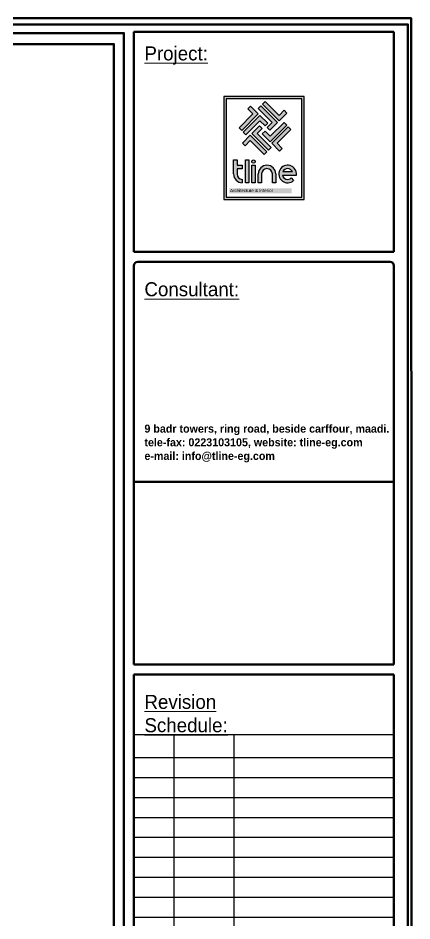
# Model space of a CAD drawing. Header units: metres. Extents: x -22 to 97, y 34 to 77.
# Drawn here: x 22.33 to 34.28, y 49.61 to 77 of the extents above; entities that cross this region are included whole.
import ezdxf

# ---------------------------------------------------------------- set-up
doc = ezdxf.new("R2010")
doc.units = ezdxf.units.M
for name, color, linetype, lineweight in [('G-ANNO-TEXT', 231, 'Continuous', 9), ('G-ANNO-TTLB-MEDM', 33, 'Continuous', 70), ('G-ANNO-TTLB-THIN', 151, 'Continuous', 30), ('G-IMPT', 8, 'Continuous', 25)]:
    doc.layers.add(name, color=color, linetype=linetype, lineweight=lineweight)
doc.styles.add('Agency FB', font='AGENCYR.TTF', dxfattribs={"height": 7})
doc.styles.add('Arial', font='arial.ttf', dxfattribs={"height": 0.15})
doc.styles.add('Bahnschrift SemiBold', font='', dxfattribs={"height": 4})
doc.styles.get('Bahnschrift SemiBold').set_extended_font_data('Bahnschrift SemiBold')

# ---------------------------------------------------------------- blocks, each defined once
blk = doc.blocks.new('Tline Logo_dwg_tline logo-11668-')
at = {"layer": 'G-IMPT'}
h = blk.add_hatch(color=256, dxfattribs=at)
h.paths.add_polyline_path([(66189.76018321028, 15158.90350081616), (66189.76018321028, 15160.57220362012), (66210.73978642243, 15160.57220362012), (66210.73978642243, 15158.90350081616)], flags=0)
h.paths.add_polyline_path([(66214.15425478488, 15157.53487744817), (66214.15425478488, 15190.58218927613), (66188.75425478489, 15190.58218927613), (66188.75425478489, 15157.53487744817)], flags=0)
h.paths.add_polyline_path([(66214.91625478488, 15191.34418927612), (66214.91625478488, 15156.77287744817), (66187.99225478488, 15156.77287744817), (66187.99225478488, 15191.34418927612)], flags=0)
edge = h.paths.add_edge_path(flags=0)
edge.add_line((66194.15657587453, 15168.24177439379), (66194.15657587453, 15167.09877439379))
edge.add_line((66194.15657587453, 15167.09877439379), (66192.37857587454, 15167.09877439379))
edge.add_line((66192.37857587454, 15167.09877439379), (66192.37857587454, 15165.33616561472))
edge.add_arc((66194.18033087313, 15165.33616561472), 1.801754998590893, 179.9999999999422, 269.2445695456905)
edge.add_line((66194.15657587453, 15163.53456722024), (66194.15657587453, 15162.3915064321))
edge.add_arc((66194.18033087312, 15165.33616561471), 2.944754998576345, 179.9999999999119, 269.5377965485483, ccw=False)
edge.add_line((66191.23557587454, 15165.33616561472), (66191.23557587454, 15170.07574782448))
edge.add_line((66191.23557587454, 15170.07574782448), (66192.37857587454, 15170.07574782448))
edge.add_line((66192.37857587454, 15170.07574782448), (66192.37857587454, 15168.24177439379))
edge.add_line((66192.37857587454, 15168.24177439379), (66194.15657587453, 15168.24177439379))
h.paths.add_polyline_path([(66196.31412315751, 15170.07574782448), (66196.31412315751, 15162.32874782448), (66195.17112315752, 15162.32874782448), (66195.17112315752, 15170.07574782448)], flags=0)
edge = h.paths.add_edge_path(flags=0)
edge.add_arc((66197.90017044051, 15169.50363649315), 0.5721113313342486, 359.9999999997264, 540.0000000000911)
edge.add_arc((66197.90017044051, 15169.50363649315), 0.5721113313338719, 180, 360)
h.paths.add_polyline_path([(66198.47167044051, 15168.27818469775), (66198.47167044051, 15162.32874782448), (66197.32867044052, 15162.32874782448), (66197.32867044052, 15168.27818469775)], flags=0)
edge = h.paths.add_edge_path(flags=0)
edge.add_arc((66202.4309727221, 15165.33616561472), 2.944754998577642, -3.5413449950283393e-11, 180.0000000001065, ccw=False)
edge.add_line((66205.37572772068, 15165.33616561472), (66205.37572772068, 15162.32874782448))
edge.add_line((66205.37572772068, 15162.32874782448), (66204.23272772068, 15162.32874782448))
edge.add_line((66204.23272772068, 15162.32874782448), (66204.2327277207, 15165.33616561472))
edge.add_arc((66202.4309727221, 15165.33616561472), 1.801754998596152, 0, 180)
edge.add_line((66200.6292177235, 15165.33616561472), (66200.6292177235, 15162.32874782448))
edge.add_line((66200.6292177235, 15162.32874782448), (66199.48621772349, 15162.32874782448))
edge.add_line((66199.48621772349, 15162.32874782448), (66199.4862177235, 15165.33616561472))
edge = h.paths.add_edge_path(flags=0)
edge.add_arc((66209.34937500367, 15165.33616561472), 1.801754998586511, 25.97282308902625, 154.0271769111764)
edge.add_line((66207.72959387935, 15166.12523480324), (66210.96915612798, 15166.12523480324))
edge = h.paths.add_edge_path(flags=0)
edge.add_arc((66209.34937500367, 15165.33616561474), 2.944754998602437, -6.903082022148283, 313.3250939977805, ccw=False)
edge.add_line((66212.2727831145, 15164.98223480324), (66207.58272448485, 15164.98223480324))
edge.add_arc((66209.34937500367, 15165.33616561472), 1.801754998591455, 191.3286640123192, 313.3250939980714)
edge.add_line((66210.58562583057, 15164.02543872939), (66211.369880458, 15163.1939378699))
h.paths.add_polyline_path([(66205.80596819289, 15175.63664141487), (66207.51221685589, 15173.93039275187), (66206.61419124377, 15173.03236713976), (66204.00991696866, 15175.63664141487), (66209.57767576372, 15181.20440020994), (66210.47570137584, 15180.30637459783)], flags=0)
h.paths.add_polyline_path([(66196.8257120718, 15178.33071825119), (66202.39347086687, 15172.76295945613), (66201.49544525477, 15171.86493384402), (66196.8257120718, 15176.53466702698), (66195.1194634088, 15174.82841836398), (66194.2214377967, 15175.72644397608)], flags=0)
h.paths.add_polyline_path([(66199.16057866329, 15178.86953361846), (66203.83031184624, 15174.1998004355), (66202.93228623414, 15173.30177482339), (66197.36452743907, 15178.86953361846), (66199.96880171419, 15181.47380789357), (66200.86682732629, 15180.57578228146)], flags=0)
h.paths.add_polyline_path([(66201.76485293839, 15179.67775666935), (66203.47110160139, 15177.97150800635), (66208.14083478435, 15182.6412411893), (66209.03886039645, 15181.7432155772), (66203.47110160139, 15176.17545678214), (66200.86682732629, 15178.77973105725)], flags=0)
h.paths.add_polyline_path([(66196.91551463302, 15188.11919742316), (66199.51978890813, 15185.51492314805), (66193.95203011307, 15179.94716435299), (66193.05400450095, 15180.84518996509), (66197.72373768392, 15185.51492314805), (66196.0174890209, 15187.22117181105)], flags=0)
h.paths.add_polyline_path([(66200.0586042754, 15184.97610778078), (66202.6628785505, 15182.37183350567), (66201.76485293839, 15181.47380789357), (66200.0586042754, 15183.18005655657), (66195.38887109244, 15178.51032337362), (66194.49084548032, 15179.40834898572)], flags=0)
h.paths.add_polyline_path([(66205.98557331531, 15182.6412411893), (66203.38129904018, 15180.0369669142), (66202.48327342808, 15180.9349925263), (66204.18952209108, 15182.6412411893), (66199.51978890813, 15187.31097437226), (66200.41781452023, 15188.20899998437)], flags=0)
h.paths.add_polyline_path([(66209.12866295766, 15185.78433083168), (66206.52438868256, 15183.18005655657), (66200.9566298875, 15188.74781535163), (66201.8546554996, 15189.64584096374), (66206.52438868256, 15184.97610778078), (66208.23063734556, 15186.68235644379)], flags=0)
h = blk.add_hatch(color=256, dxfattribs=at)
edge = h.paths.add_edge_path(flags=0)
edge.add_line((66194.15657587453, 15168.24177439379), (66192.37857587454, 15168.24177439379))
edge.add_line((66192.37857587454, 15168.24177439379), (66192.37857587454, 15170.07574782448))
edge.add_line((66192.37857587454, 15170.07574782448), (66191.23557587454, 15170.07574782448))
edge.add_line((66191.23557587454, 15170.07574782448), (66191.23557587454, 15165.33616561472))
edge.add_arc((66194.18033087312, 15165.33616561471), 2.944754998587003, 179.999999999823, 269.5377965486378)
edge.add_line((66194.15657587453, 15162.3915064321), (66194.15657587453, 15163.53456722024))
edge.add_arc((66194.18033087313, 15165.33616561472), 1.801754998588764, 179.9999999999714, 269.2445695456642, ccw=False)
edge.add_line((66192.37857587454, 15165.33616561472), (66192.37857587454, 15167.09877439379))
edge.add_line((66192.37857587454, 15167.09877439379), (66194.15657587453, 15167.09877439379))
edge.add_line((66194.15657587453, 15167.09877439379), (66194.15657587453, 15168.24177439379))
h.paths.add_polyline_path([(66196.31412315751, 15170.07574782448), (66195.17112315752, 15170.07574782448), (66195.17112315752, 15162.32874782448), (66196.31412315751, 15162.32874782448)], flags=0)
edge = h.paths.add_edge_path(flags=0)
edge.add_arc((66197.90017044051, 15169.50363649315), 0.57211133131932, 180, 360)
edge.add_arc((66197.90017044051, 15169.50363649315), 0.5721113313316762, 359.9999999999085, 540.0000000002733)
h.paths.add_polyline_path([(66198.47167044051, 15168.27818469775), (66197.32867044052, 15168.27818469775), (66197.32867044052, 15162.32874782448), (66198.47167044051, 15162.32874782448)], flags=0)
edge = h.paths.add_edge_path(flags=0)
edge.add_line((66199.4862177235, 15165.33616561472), (66199.48621772349, 15162.32874782448))
edge.add_line((66199.48621772349, 15162.32874782448), (66200.6292177235, 15162.32874782448))
edge.add_line((66200.6292177235, 15162.32874782448), (66200.6292177235, 15165.33616561472))
edge.add_arc((66202.4309727221, 15165.33616561472), 1.801754998596152, 2.8421709430404007e-13, 180.0000000000004, ccw=False)
edge.add_line((66204.2327277207, 15165.33616561472), (66204.23272772068, 15162.32874782448))
edge.add_line((66204.23272772068, 15162.32874782448), (66205.37572772068, 15162.32874782448))
edge.add_line((66205.37572772068, 15162.32874782448), (66205.37572772068, 15165.33616561472))
edge.add_arc((66202.4309727221, 15165.33616561472), 2.944754998593094, 359.9999999998935, 540.0000000000355)
edge = h.paths.add_edge_path(flags=0)
edge.add_arc((66209.34937500367, 15165.33616561472), 1.801754998586511, 25.97282308902625, 154.0271769111764)
edge.add_line((66207.72959387935, 15166.12523480324), (66210.96915612798, 15166.12523480324))
edge = h.paths.add_edge_path(flags=0)
edge.add_line((66211.369880458, 15163.1939378699), (66210.58562583057, 15164.02543872939))
edge.add_arc((66209.34937500367, 15165.33616561472), 1.801754998597452, 191.3286640123532, 313.32509399798437, ccw=False)
edge.add_line((66207.58272448485, 15164.98223480324), (66212.2727831145, 15164.98223480324))
edge.add_arc((66209.34937500367, 15165.33616561474), 2.944754998597955, 353.0969179778567, 673.3250939978024)
h.paths.add_polyline_path([(66196.8257120718, 15178.33071825119), (66194.2214377967, 15175.72644397608), (66195.1194634088, 15174.82841836398), (66196.8257120718, 15176.53466702698), (66201.49544525477, 15171.86493384402), (66202.39347086687, 15172.76295945613)], flags=0)
h.paths.add_polyline_path([(66199.16057866329, 15178.86953361846), (66200.86682732629, 15180.57578228146), (66199.96880171419, 15181.47380789357), (66197.36452743907, 15178.86953361846), (66202.93228623414, 15173.30177482339), (66203.83031184624, 15174.1998004355)], flags=0)
h.paths.add_polyline_path([(66199.51978890813, 15185.51492314805), (66196.91551463302, 15188.11919742316), (66196.0174890209, 15187.22117181105), (66197.72373768392, 15185.51492314805), (66193.05400450095, 15180.84518996509), (66193.95203011307, 15179.94716435299)], flags=0)
h.paths.add_polyline_path([(66200.0586042754, 15184.97610778078), (66194.49084548032, 15179.40834898572), (66195.38887109244, 15178.51032337362), (66200.0586042754, 15183.18005655657), (66201.76485293839, 15181.47380789357), (66202.6628785505, 15182.37183350567)], flags=0)
h.paths.add_polyline_path([(66205.98557331531, 15182.6412411893), (66200.41781452023, 15188.20899998437), (66199.51978890813, 15187.31097437226), (66204.18952209108, 15182.6412411893), (66202.48327342808, 15180.9349925263), (66203.38129904018, 15180.0369669142)], flags=0)
h.paths.add_polyline_path([(66209.12866295766, 15185.78433083168), (66208.23063734556, 15186.68235644379), (66206.52438868256, 15184.97610778078), (66201.8546554996, 15189.64584096374), (66200.9566298875, 15188.74781535163), (66206.52438868256, 15183.18005655657)], flags=0)
h.paths.add_polyline_path([(66209.03886039645, 15181.7432155772), (66208.14083478435, 15182.6412411893), (66203.47110160139, 15177.97150800635), (66201.76485293839, 15179.67775666935), (66200.86682732629, 15178.77973105725), (66203.47110160139, 15176.17545678214)], flags=0)
h.paths.add_polyline_path([(66210.47570137584, 15180.30637459783), (66205.80596819289, 15175.63664141487), (66207.51221685589, 15173.93039275187), (66206.61419124377, 15173.03236713976), (66204.00991696866, 15175.63664141487), (66209.57767576372, 15181.20440020994)], flags=0)
for p, q in [((66194.15657587453, 15163.53456722024), (66194.15657587453, 15162.3915064321)), ((66207.58272448485, 15164.98223480324), (66212.2727831145, 15164.98223480324)), ((66207.72959387935, 15166.12523480324), (66210.96915612798, 15166.12523480324)), ((66210.58562583057, 15164.02543872939), (66211.369880458, 15163.19393786989))]:
    blk.add_line(p, q, dxfattribs=at)
at = {"layer": 'G-IMPT', "flags": 128}
for points in [[(66214.91625478488, 15191.34418927612), (66187.99225478488, 15191.34418927612), (66187.99225478488, 15156.77287744817), (66214.91625478488, 15156.77287744817)], [(66214.15425478488, 15190.58218927613), (66188.75425478489, 15190.58218927613), (66188.75425478489, 15157.53487744817), (66214.15425478488, 15157.53487744817)], [(66196.91551463302, 15188.11919742316), (66196.0174890209, 15187.22117181105), (66197.72373768392, 15185.51492314805), (66193.05400450095, 15180.84518996509), (66193.95203011307, 15179.94716435299), (66199.51978890813, 15185.51492314805)], [(66203.38129904018, 15180.0369669142), (66202.48327342808, 15180.9349925263), (66204.18952209108, 15182.6412411893), (66199.51978890813, 15187.31097437226), (66200.41781452023, 15188.20899998437), (66205.98557331531, 15182.6412411893)], [(66209.12866295766, 15185.78433083168), (66208.23063734556, 15186.68235644379), (66206.52438868256, 15184.97610778078), (66201.8546554996, 15189.64584096374), (66200.9566298875, 15188.74781535163), (66206.52438868256, 15183.18005655657)], [(66202.6628785505, 15182.37183350567), (66201.76485293839, 15181.47380789357), (66200.0586042754, 15183.18005655657), (66195.38887109244, 15178.51032337362), (66194.49084548032, 15179.40834898572), (66200.0586042754, 15184.97610778078)], [(66200.86682732629, 15178.77973105725), (66201.76485293839, 15179.67775666935), (66203.47110160139, 15177.97150800635), (66208.14083478435, 15182.6412411893), (66209.03886039645, 15181.7432155772), (66203.47110160139, 15176.17545678214)], [(66199.96880171419, 15181.47380789357), (66200.86682732629, 15180.57578228146), (66199.16057866329, 15178.86953361846), (66203.83031184624, 15174.1998004355), (66202.93228623414, 15173.30177482339), (66197.36452743907, 15178.86953361846)], [(66206.61419124377, 15173.03236713976), (66207.51221685589, 15173.93039275187), (66205.80596819289, 15175.63664141487), (66210.47570137584, 15180.30637459783), (66209.57767576372, 15181.20440020994), (66204.00991696866, 15175.63664141487)], [(66194.2214377967, 15175.72644397608), (66195.1194634088, 15174.82841836398), (66196.8257120718, 15176.53466702698), (66201.49544525477, 15171.86493384402), (66202.39347086687, 15172.76295945613), (66196.8257120718, 15178.33071825119)], [(66195.17112315752, 15170.07574782448), (66196.31412315751, 15170.07574782448), (66196.31412315751, 15162.32874782448), (66195.17112315752, 15162.32874782448)], [(66197.32867044052, 15168.27818469775), (66198.47167044051, 15168.27818469775), (66198.47167044051, 15162.32874782448), (66197.32867044052, 15162.32874782448)]]:
    blk.add_lwpolyline(points, close=True, dxfattribs=at)
for points in [[(66191.23557587454, 15165.33616561472), (66191.23557587454, 15170.07574782448), (66192.37857587454, 15170.07574782448), (66192.37857587454, 15168.24177439379), (66194.15657587453, 15168.24177439379), (66194.15657587453, 15167.09877439379), (66192.37857587454, 15167.09877439379), (66192.37857587454, 15165.33616561472)], [(66200.6292177235, 15165.33616561472), (66200.6292177235, 15162.32874782448), (66199.48621772349, 15162.32874782448), (66199.48621772349, 15165.33616561472)], [(66205.37572772068, 15165.33616561472), (66205.37572772068, 15162.32874782448), (66204.23272772068, 15162.32874782448), (66204.23272772068, 15165.33616561472)]]:
    blk.add_lwpolyline(points, dxfattribs=at)
at = {"layer": 'G-IMPT'}
blk.add_circle((66197.90017044051, 15169.50363649315), 0.5721113313338719, dxfattribs=at)
for centre, radius, start, end in [((66202.4309727221, 15165.33616561472), 2.944754998577992, 0, 180), ((66202.4309727221, 15165.33616561472), 1.8017549985816, 0, 180), ((66209.34937500367, 15165.33616561472), 2.944754998598939, 353.0969179782708, 313.3250939979168), ((66209.34937500367, 15165.33616561472), 1.801754998586511, 25.97282308896482, 154.0271769112378), ((66194.18033087313, 15165.33616561472), 2.944754998592543, 180, 269.5377965486387), ((66194.18033087313, 15165.33616561472), 1.801754998596152, 180, 269.2445695461554), ((66209.34937500367, 15165.33616561472), 1.801754998597452, 191.3286640122984, 313.3250939978989)]:
    blk.add_arc(centre, radius, start, end, dxfattribs=at)
at = {"layer": 'G-IMPT', "color": 7, "insert": (66190.03830034428, 15160.33186206641), "char_height": 1.068534658674229, "width": 21.34984513036947, "attachment_point": 1, "line_spacing_factor": 0.9417779076525877, "style": 'Arial'}
blk.add_mtext('Architecture & Interior', dxfattribs=at)
blk = doc.blocks.new('Tline Logo_dwg-11667-')
at = {"xscale": 2.982130699636338, "yscale": 2.982130699636338, "zscale": 2.982130699636338}
blk.add_blockref('Tline Logo_dwg_tline logo-11668-', (-196932.0710652914, -44926.12068415388), dxfattribs=at)

msp = doc.modelspace()

# ---------------------------------------------------------------- linework, layer by layer
at = {"layer": 'G-ANNO-TTLB-MEDM'}
for p, q in [((25.84380771484, 76.57873324369965), (33.7320794820681, 76.57873324369965)), ((25.84380771484, 69.90404174835284), (25.84380771484, 76.57873324369965)), ((33.7320794820681, 76.57873324369965), (33.7320794820681, 69.90404174835284)), ((25.54041264686987, 73.20579180422942), (25.54041264686987, 34.42444767238486)), ((33.7320794820681, 69.90404174835284), (25.84380771484, 69.90404174835284)), ((25.96106419122302, 69.60064668038271), (33.61482300568456, 69.60064668038271)), ((25.84380771483947, 57.38725230201391), (25.84380771483947, 69.48339020399942)), ((33.7320794820681, 69.48339020399942), (33.7320794820681, 57.38725230201391)), ((33.7320794820681, 62.92595518503589), (25.84380771483947, 62.92595518503589)), ((33.7320794820681, 57.38725230201391), (25.84380771483947, 57.38725230201391)), ((25.84380771484, 57.08385723404351), (33.7320794820681, 57.08385723404351)), ((25.84380771484, 47.58788099099797), (25.84380771484, 57.08385723404351)), ((33.7320794820681, 57.08385723404351), (33.7320794820681, 47.58788099099797))]:
    msp.add_line(p, q, dxfattribs=at)
for points in [[(-22.31362861639321, 76.99575405663819), (-22.28610281639938, 34.1817316180086), (34.27819060441476, 34.1817316180086), (34.2506648044204, 76.99575405663819)], [(-22.16474478921112, 76.8008916358431), (-22.16474478921112, 34.30308964519659), (34.1568325772265, 34.30308964519686), (34.1568325772265, 76.8008916358431)], [(-22.00789281055252, 76.54085082443851), (25.54041264686987, 76.54085082443851), (25.54041264686987, 34.42444767238486), (-22.00789281055252, 34.42444767238486)], [(-21.70449774258185, 76.20728358336896), (25.23701757889921, 76.20728358336896), (25.23701757889921, 34.72784274035526), (-21.70449774258185, 34.72784274035526)]]:
    msp.add_lwpolyline(points, close=True, dxfattribs=at)
for centre, start, end in [((25.96106419122302, 69.48339020399942), 90, 180), ((33.61482300568456, 69.48339020399942), 0, 90)]:
    msp.add_arc(centre, 0.1172564763831288, start, end, dxfattribs=at)
at = {"layer": 'G-ANNO-TTLB-THIN'}
for p, q in [((25.84380771484, 55.26348682622167), (33.7320794820681, 55.26348682622167)), ((27.05738798672105, 55.26348682622167), (27.05738798672105, 47.58788099099797)), ((28.87775839454286, 55.26348682622167), (28.87775839454286, 47.58788099099797)), ((25.84380771484, 54.56596755431518), (33.7320794820681, 54.56596755431518)), ((25.84380771484, 53.95917741837439), (33.7320794820681, 53.95917741837439)), ((25.84380771484, 53.35238728243387), (33.7320794820681, 53.35238728243387)), ((25.84380771484, 52.74559714649335), (33.7320794820681, 52.74559714649335)), ((33.7320794820681, 52.13880701055255), (25.84380771484, 52.13880701055255)), ((33.7320794820681, 51.53201687461203), (25.84380771484, 51.53201687461203)), ((33.7320794820681, 50.92522673867151), (25.84380771484, 50.92522673867151)), ((33.7320794820681, 50.31843660273072), (25.84380771484, 50.31843660273072)), ((33.7320794820681, 49.7116464667902), (25.84380771484, 49.7116464667902))]:
    msp.add_line(p, q, dxfattribs=at)

# ---------------------------------------------------------------- block references
at = {"layer": 'G-IMPT', "xscale": 0.03033950679703052, "yscale": 0.03033950679703052, "zscale": 0.03033950679703052}
msp.add_blockref('Tline Logo_dwg-11667-', (14.9461272481489, 63.19692117180126), dxfattribs=at)

# ---------------------------------------------------------------- texts
at = {"layer": 'G-ANNO-TEXT', "color": 7, "attachment_point": 1}
for s, insert, char_height, width, style in [('\\LProject:', (26.16145612917124, 76.13556602403378), 0.4247530951584273, 1.649086067492351, 'Agency FB'), ('\\LConsultant:', (26.16145612917124, 68.98131413933636), 0.4247530951584273, 2.373905607481614, 'Agency FB'), ('9 badr towers, ring road, beside carffour, maadi.', (26.16145612917124, 64.6614237283539), 0.2427160543762442, 8.620001509134058, 'Bahnschrift SemiBold'), ('tele-fax: 0223103105, website: tline-eg.com', (26.16145612917124, 64.24801634459155), 0.2427160543762442, 7.793026195052349, 'Bahnschrift SemiBold'), ('e-mail: info@tline-eg.com', (26.16145612917124, 63.83460896082921), 0.2427160543762442, 4.776998578989642, 'Bahnschrift SemiBold'), ('\\LRevision Schedule:', (26.16145612917071, 56.46452469299743), 0.4247530951584273, 3.91110677953938, 'Agency FB')]:
    msp.add_mtext(s, dxfattribs=dict(at, insert=insert, char_height=char_height, width=width, style=style))

doc.saveas('drawing.dxf')
